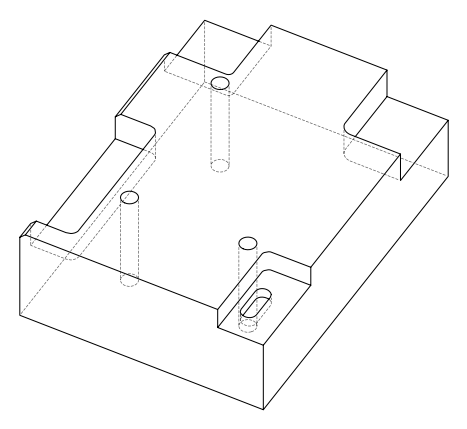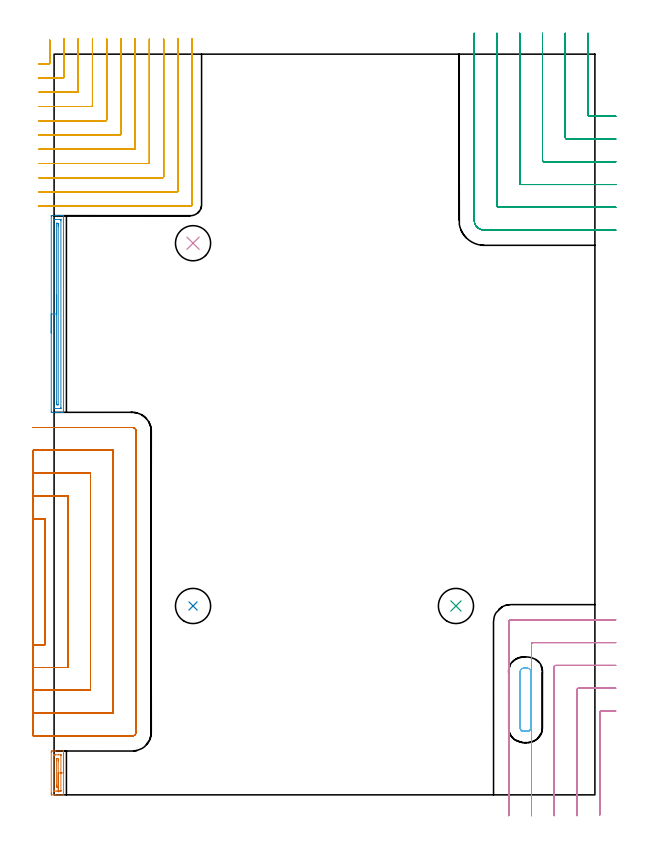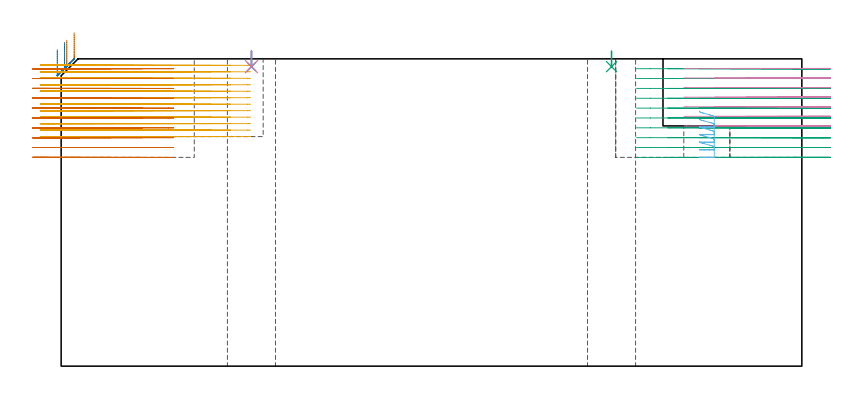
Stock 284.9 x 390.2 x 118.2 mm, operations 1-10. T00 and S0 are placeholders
(PLAN: 19 operations, 14 tool changes, 96.9 min)
(1 AREA_MILL | FG_CHAMFER_SURFACE | UGT0205_001 | 0.72 min | 576 mm3)
(2 AREA_MILL_1 | FG_CHAMFER_SURFACE_1 | UGT0205_001 | 2.66 min | 2365 mm3)
(3 MILL_CORNER_NOTCH_RECTANGULAR | CORNER_NOTCH_RECTANGULAR | NXT0201_012 | Follow Part, ap 4, ae 75% | 15.72 min | 271838 mm3)
(4 MILL_CORNER_NOTCH_RECTANGULAR_1 | CORNER_NOTCH_RECTANGULAR_1 | NXT0201_012 | Follow Part, ap 4, ae 75% | 8.67 min | 137599 mm3)
(5 MILL_CORNER_NOTCH_RECTANGULAR_2 | CORNER_NOTCH_RECTANGULAR_2 | NXT0201_013 | Follow Part, ap 2.5, ae 75% | 27.86 min | 197445 mm3)
(6 MILL_RECTANGULAR_POCKET | POCKET_RECTANGULAR_STRAIGHT | NXT0201_011 | Follow Part, ap 3, ae 75% | 1.23 min | 9017 mm3)
(7 MILL_SLOT | SLOT_PARTIAL_RECTANGULAR | NXT0201_012 | Follow Part, ap 4, ae 75% | 36.46 min | 344465 mm3)
(8 SPOT_DRILL | STEP1HOLE | NXT0321_9005460120000 | 0.05 min | 196 mm3)
(9 SPOT_DRILL_1 | STEP1HOLE_1 | NXT0321_9005460120000 | 0.05 min | 177 mm3)
(10 SPOT_DRILL_2 | STEP1HOLE_2 | NXT0321_9005460120000 | 0.05 min | 219 mm3)
(11 DRILL_BLIND_HOLE_INTO_CENTER | STEP1HOLE | NXT0301_046 | 0.05 min | 337 mm3)
(12 GUN_DRILL_THROUGH_HOLE | STEP1HOLE | UGT0307_003 | 0.57 min | 4101 mm3)
(13 SPADE_DRILL_TO_ENLARGE_THROUGH_HOLE | STEP1HOLE | UGT0306_009 | 0.5 min | 27042 mm3)
(14 DRILL_BLIND_HOLE_INTO_CENTER_1 | STEP1HOLE_1 | NXT0301_046 | 0.05 min | 370 mm3)
(15 GUN_DRILL_THROUGH_HOLE_1 | STEP1HOLE_1 | UGT0307_003 | 0.57 min | 4138 mm3)
(16 SPADE_DRILL_TO_ENLARGE_THROUGH_HOLE_1 | STEP1HOLE_1 | UGT0306_009 | 0.5 min | 27030 mm3)
(17 DRILL_BLIND_HOLE_INTO_CENTER_2 | STEP1HOLE_2 | NXT0301_046 | 0.05 min | 382 mm3)
(18 GUN_DRILL_THROUGH_HOLE_2 | STEP1HOLE_2 | UGT0307_003 | 0.57 min | 4135 mm3)
(19 SPADE_DRILL_TO_ENLARGE_THROUGH_HOLE_2 | STEP1HOLE_2 | UGT0306_009 | 0.5 min | 27067 mm3)
(TOOL UGT0205_001 | Chamfer Mill 20 x 3 x 45 deg. | D20 FL50 Z2)
(TOOL NXT0201_012 | ENDMILL 16mm [2P460-1600-NA 1630] | D16 FL38 Z6)
(TOOL NXT0201_013 | ENDMILL 10mm | D10 FL30 Z4)
(TOOL NXT0201_011 | ENDMILL 12mm [2P460-1200-NA 1630] | D12 FL38 Z6)
(TOOL NXT0321_9005460120000 | NC Spot Drill, 142deg, 12mm, Carbide, Uncoated | D12 PA142 FL30 Z2)
(TOOL NXT0301_046 | Carbide Drill 7.5mm [860.1-0750-038A1-MM 2214] | D7.5 PA140 FL53 Z2)
(TOOL UGT0307_003 | Gun Drill 7 mm | D7 PA130 FL24 Z1)
(TOOL UGT0306_009 | Spade Drill 18.5mm | D18.5 PA132 FL10 Z2)
(OP 1 AREA_MILL)
G17 G21 G94 G90
T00 M6
G54
G17 G0 G90 X5. Y21.55 S1061 M3
G43 Z128.2 H0
G94 G1 Y21.512 Z127.328 F250.
Y21.398 Z126.463
Y21.209 Z125.612
Y20.947 Z124.78
Y20.613 Z123.974
Y20.21 Z123.2
Y19.742 Z122.464
Y19.211 Z121.772
Y18.621 Z121.129
Y17.978 Z120.539
Y17.286 Z120.008
Y16.55 Z119.54
Y15.776 Z119.137
Y14.97 Z118.803
Y14.138 Z118.541
Y13.287 Z118.352
Y12.422 Z118.238
Y11.55 Z118.2
Y0.052
X4.995 Y0.009 Z118.191
X4.986 Y0.006 Z118.181
X4.865 Y0. Z118.063
X0.755 Z113.954
X-0.031 Z113.162
X-1.17 Z112.024
X-1.417 Y0.002 Z111.778
X-1.49 Y0.006 Z111.705
X-1.497 Y0.494 Z111.703
X-1.5 Y1.068 Z111.7
Y22.296
X-1.498 Y22.606 Z111.702
X-1.49 Y23.094 Z111.704
X-1.416 Y23.098 Z111.778
X-0.922 Y23.1 Z112.273
X-0.528 Z112.666
X-0.031 Z113.162
X0.755 Z113.954
X0.859 Z114.058
X4.865 Z118.064
X4.986 Y23.094 Z118.181
X4.995 Y23.091 Z118.19
X5. Y23.048 Z118.2
Y11.55
X3.586 Z116.786
X3.585 Y2.209 Z116.785
X3.584 Y2.154 Z116.784
X3.579 Y2.047 Z116.779
X3.574 Y2.009 Z116.774
X3.563 Y2.006 Z116.763
X3.531 Y2.004 Z116.731
X2.905 Y2. Z116.105
X2.64 Z115.84
X1.124 Z114.324
X0.233 Z113.433
X-0.031 Y2.003 Z113.169
X-0.068 Y2.006 Z113.132
X-0.074 Y2.008 Z113.126
X-0.079 Y2.029 Z113.121
X-0.082 Y2.1 Z113.118
X-0.085 Y2.209 Z113.115
X-0.086 Y2.263 Z113.114
X-0.085 Y20.891 Z113.115
X-0.084 Y20.946 Z113.116
X-0.079 Y21.053 Z113.121
X-0.075 Y21.091 Z113.125
X-0.063 Y21.094 Z113.137
X-0.031 Y21.096 Z113.169
X0.595 Y21.1 Z113.795
X0.859 Z114.059
X2.376 Z115.576
X3.267 Z116.467
X3.531 Y21.097 Z116.731
X3.568 Y21.094 Z116.768
X3.574 Y21.092 Z116.774
X3.579 Y21.071 Z116.779
X3.582 Y21. Z116.782
X3.585 Y20.891 Z116.785
X3.586 Y20.837 Z116.786
Y11.55
X2.171 Z115.371
Y4.916
X2.17 Y4.499 Z115.37
X2.164 Y4.032 Z115.364
X1.781 Y4.001 Z114.981
X1.75 Y4.002 Z114.95
X1.335 Y4.032 Z114.535
X1.33 Y4.449 Z114.53
X1.329 Y4.916 Z114.529
X1.328 Y5.335 Z114.528
X1.329 Y18.184 Z114.529
X1.33 Y18.601 Z114.53
X1.335 Y19.068 Z114.535
X1.719 Y19.099 Z114.919
X1.75 Y19.098 Z114.95
X2.164 Y19.068 Z115.364
X2.17 Y18.651 Z115.37
X2.171 Y18.184 Z115.371
Y17.765
Y11.55
Y10.678 Z115.41
Y9.814 Z115.523
Y8.962 Z115.712
Y8.13 Z115.975
Y7.324 Z116.308
Y6.55 Z116.711
Y5.814 Z117.18
Y5.122 Z117.711
Y4.479 Z118.3
Y3.89 Z118.944
Y3.359 Z119.636
Y2.89 Z120.371
Y2.487 Z121.145
Y2.153 Z121.951
Y1.891 Z122.783
Y1.702 Z123.635
Y1.588 Z124.5
Y1.55 Z125.371
G0 Z128.2
M5
M2
(OP 2 AREA_MILL_1)
G17 G21 G94 G90
T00 M6
G54
G17 G0 G90 X-1.5 Y243.3 S1061 M3
G43 Z128.2 H0
Z121.7
G94 G1 Y243.338 Z120.828 F250.
Y243.452 Z119.964
Y243.641 Z119.112
Y243.903 Z118.28
Y244.237 Z117.474
Y244.64 Z116.7
Y245.108 Z115.964
Y245.64 Z115.272
Y246.229 Z114.629
Y246.872 Z114.04
Y247.564 Z113.508
Y248.3 Z113.04
Y249.074 Z112.637
Y249.88 Z112.303
Y250.712 Z112.041
Y251.564 Z111.852
Y252.428 Z111.738
Y253.3 Z111.7
X-1.499 Y304.518 Z111.701
X-1.495 Y305.092
X-1.493 Y305.095 Z111.703
X-0.922 Y305.1 Z112.274
X0.859 Z114.054
X1.477 Z114.675
X1.75 Z114.947
X3.531 Z116.726
X4.076 Z117.275
X4.422 Z117.62
X4.647 Z117.845
X4.961 Y305.092 Z118.153
X4.997 Y305.09 Z118.188
X5. Y304.964 Z118.2
Y201.636
X4.997 Y201.51 Z118.188
X4.961 Y201.508 Z118.153
X4.646 Y201.5 Z117.845
X4.076 Z117.275
X3.531 Z116.726
X1.478 Z114.675
X0.859 Z114.054
X-1.171 Y201.501 Z112.025
X-1.493 Y201.505 Z111.703
X-1.495 Y201.508 Z111.701
X-1.499 Y202.082
X-1.5 Y253.3 Z111.7
X-0.086 Z113.114
Y302.791
X-0.085 Y302.846 Z113.115
X-0.08 Y302.955 Z113.12
X-0.07 Y303.091 Z113.13
X-0.031 Y303.093 Z113.169
X0.497 Y303.1 Z113.697
X3.169 Y303.099 Z116.369
X3.531 Y303.093 Z116.731
X3.576 Y303.09 Z116.776
X3.583 Y302.901 Z116.783
X3.585 Y302.791 Z116.785
X3.586 Y302.737 Z116.786
Y203.809
X3.585 Y203.754 Z116.785
X3.58 Y203.645 Z116.78
X3.57 Y203.51 Z116.77
X3.531 Y203.507 Z116.731
X3.003 Y203.501 Z116.203
X0.331 Z113.531
X-0.031 Y203.507 Z113.169
X-0.076 Y203.51 Z113.124
X-0.083 Y203.699 Z113.117
X-0.085 Y203.808 Z113.115
X-0.086 Y203.863 Z113.114
Y253.3
X1.328 Z114.528
X1.329 Y300.955 Z114.529
X1.33 Y301.061 Z114.53
X1.332 Y301.085 Z114.532
X1.334 Y301.09 Z114.534
X1.365 Y301.094 Z114.565
X1.461 Y301.098 Z114.661
X1.606 Y301.1 Z114.806
X1.75 Y301.099 Z114.95
X1.895 Y301.095 Z115.095
X2.165 Y301.086 Z115.365
X2.167 Y300.955 Z115.367
X2.17 Y300.535 Z115.37
X2.171 Y300.065 Z115.371
Y299.643
Y205.645
X2.17 Y205.539 Z115.37
X2.168 Y205.515 Z115.368
X2.166 Y205.51 Z115.366
X2.135 Y205.506 Z115.335
X2.039 Y205.502 Z115.239
X1.894 Y205.5 Z115.094
X1.75 Y205.501 Z114.95
X1.605 Y205.505 Z114.805
X1.335 Y205.514 Z114.535
X1.333 Y205.645 Z114.533
X1.33 Y206.065 Z114.53
X1.329 Y206.535 Z114.529
X1.328 Y206.957 Z114.528
Y253.3
Y254.172 Z114.567
Y255.036 Z114.68
Y255.888 Z114.869
Y256.72 Z115.132
Y257.526 Z115.465
Y258.3 Z115.868
Y259.036 Z116.337
Y259.728 Z116.868
Y260.371 Z117.457
Y260.96 Z118.101
Y261.491 Z118.793
Y261.96 Z119.528
Y262.363 Z120.302
Y262.697 Z121.108
Y262.959 Z121.94
Y263.148 Z122.792
Y263.262 Z123.657
Y263.3 Z124.528
G0 Z128.2
M5
M2
(OP 3 MILL_CORNER_NOTCH_RECTANGULAR)
G17 G21 G94 G90
T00 M6
G54
G17 G0 G90 X281.3 Y401.2 S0 M3
G43 Z128.2 H1
Z114.41
G94 G1 Y398.2 F250.
Y358.295 F500.
G3 X282.095 Y357.5 R0.8
G1 X292.9
X295.9 F250.
G0 Z128.2
X269.3 Y401.2
Z114.41
G1 Y398.2
Y346.295 F500.
G3 X270.095 Y345.5 R0.8
G1 X292.9
X295.9 F250.
G0 Z128.2
X257.3 Y401.2
Z114.41
G1 Y398.2
Y334.295 F500.
G3 X258.095 Y333.5 R0.8
G1 X292.9
X295.9 F250.
G0 Z128.2
X245.3 Y401.2
Z114.41
G1 Y398.2
Y322.296 F500.
G3 X246.096 Y321.5 R0.8
G1 X292.9
X295.9 F250.
G0 Z128.2
X233.3 Y401.2
Z114.41
G1 Y398.2
Y310.296 F500.
G3 X234.096 Y309.5 R0.8
G1 X292.9
X295.9 F250.
G0 Z128.2
X221.3 Y401.2
Z114.41
G1 Y398.2
Y302.8 F500.
G3 X226.6 Y297.5 R5.3
G1 X292.9
X295.9 F250.
G0 Z128.2
X281.3 Y401.2
Z110.62
G1 Y398.2
Y358.295 F500.
G3 X282.095 Y357.5 R0.8
G1 X292.9
X295.9 F250.
G0 Z128.2
X269.3 Y401.2
Z110.62
G1 Y398.2
Y346.295 F500.
G3 X270.095 Y345.5 R0.8
G1 X292.9
X295.9 F250.
G0 Z128.2
X257.3 Y401.2
Z110.62
G1 Y398.2
Y334.295 F500.
G3 X258.095 Y333.5 R0.8
G1 X292.9
X295.9 F250.
G0 Z128.2
X245.3 Y401.2
Z110.62
G1 Y398.2
Y322.296 F500.
G3 X246.096 Y321.5 R0.8
G1 X292.9
X295.9 F250.
G0 Z128.2
X233.3 Y401.2
Z110.62
G1 Y398.2
Y310.296 F500.
G3 X234.096 Y309.5 R0.8
G1 X292.9
X295.9 F250.
G0 Z128.2
X221.3 Y401.2
Z110.62
G1 Y398.2
Y302.8 F500.
G3 X226.6 Y297.5 R5.3
G1 X292.9
X295.9 F250.
G0 Z128.2
X281.3 Y401.2
Z106.83
G1 Y398.2
Y358.295 F500.
G3 X282.095 Y357.5 R0.8
G1 X292.9
X295.9 F250.
G0 Z128.2
X269.3 Y401.2
Z106.83
G1 Y398.2
Y346.295 F500.
G3 X270.095 Y345.5 R0.8
G1 X292.9
X295.9 F250.
G0 Z128.2
X257.3 Y401.2
Z106.83
G1 Y398.2
Y334.295 F500.
G3 X258.095 Y333.5 R0.8
G1 X292.9
X295.9 F250.
G0 Z128.2
X245.3 Y401.2
Z106.83
G1 Y398.2
Y322.296 F500.
G3 X246.096 Y321.5 R0.8
G1 X292.9
X295.9 F250.
G0 Z128.2
X233.3 Y401.2
Z106.83
G1 Y398.2
Y310.296 F500.
G3 X234.096 Y309.5 R0.8
G1 X292.9
X295.9 F250.
G0 Z128.2
X221.3 Y401.2
Z106.83
G1 Y398.2
Y302.8 F500.
G3 X226.6 Y297.5 R5.3
G1 X292.9
X295.9 F250.
G0 Z128.2
X281.3 Y401.2
Z103.04
G1 Y398.2
Y358.295 F500.
G3 X282.095 Y357.5 R0.8
G1 X292.9
X295.9 F250.
G0 Z128.2
X269.3 Y401.2
Z103.04
G1 Y398.2
Y346.295 F500.
G3 X270.095 Y345.5 R0.8
G1 X292.9
X295.9 F250.
G0 Z128.2
X257.3 Y401.2
Z103.04
G1 Y398.2
Y334.295 F500.
G3 X258.095 Y333.5 R0.8
G1 X292.9
X295.9 F250.
G0 Z128.2
X245.3 Y401.2
Z103.04
G1 Y398.2
Y322.296 F500.
G3 X246.096 Y321.5 R0.8
G1 X292.9
X295.9 F250.
G0 Z128.2
X233.3 Y401.2
Z103.04
G1 Y398.2
Y310.296 F500.
G3 X234.096 Y309.5 R0.8
G1 X292.9
X295.9 F250.
G0 Z128.2
X221.3 Y401.2
Z103.04
G1 Y398.2
Y302.8 F500.
G3 X226.6 Y297.5 R5.3
G1 X292.9
X295.9 F250.
G0 Z128.2
X281.3 Y401.2
Z99.25
G1 Y398.2
Y358.295 F500.
G3 X282.095 Y357.5 R0.8
G1 X292.9
X295.9 F250.
G0 Z128.2
X269.3 Y401.2
Z99.25
G1 Y398.2
Y346.295 F500.
G3 X270.095 Y345.5 R0.8
G1 X292.9
X295.9 F250.
G0 Z128.2
X257.3 Y401.2
Z99.25
G1 Y398.2
Y334.295 F500.
G3 X258.095 Y333.5 R0.8
G1 X292.9
X295.9 F250.
G0 Z128.2
X245.3 Y401.2
Z99.25
G1 Y398.2
Y322.296 F500.
G3 X246.096 Y321.5 R0.8
G1 X292.9
X295.9 F250.
G0 Z128.2
X233.3 Y401.2
Z99.25
G1 Y398.2
Y310.296 F500.
G3 X234.096 Y309.5 R0.8
G1 X292.9
X295.9 F250.
G0 Z128.2
X221.3 Y401.2
Z99.25
G1 Y398.2
Y302.8 F500.
G3 X226.6 Y297.5 R5.3
G1 X292.9
X295.9 F250.
G0 Z128.2
X281.3 Y401.2
Z95.46
G1 Y398.2
Y358.295 F500.
G3 X282.095 Y357.5 R0.8
G1 X292.9
X295.9 F250.
G0 Z128.2
X269.3 Y401.2
Z95.46
G1 Y398.2
Y346.295 F500.
G3 X270.095 Y345.5 R0.8
G1 X292.9
X295.9 F250.
G0 Z128.2
X257.3 Y401.2
Z95.46
G1 Y398.2
Y334.295 F500.
G3 X258.095 Y333.5 R0.8
G1 X292.9
X295.9 F250.
G0 Z128.2
X245.3 Y401.2
Z95.46
G1 Y398.2
Y322.296 F500.
G3 X246.096 Y321.5 R0.8
G1 X292.9
X295.9 F250.
G0 Z128.2
X233.3 Y401.2
Z95.46
G1 Y398.2
Y310.296 F500.
G3 X234.096 Y309.5 R0.8
G1 X292.9
X295.9 F250.
G0 Z128.2
X221.3 Y401.2
Z95.46
G1 Y398.2
Y302.8 F500.
G3 X226.6 Y297.5 R5.3
G1 X292.9
X295.9 F250.
G0 Z128.2
X281.3 Y401.2
Z91.67
G1 Y398.2
Y358.295 F500.
G3 X282.095 Y357.5 R0.8
G1 X292.9
X295.9 F250.
G0 Z128.2
X269.3 Y401.2
Z91.67
G1 Y398.2
Y346.295 F500.
G3 X270.095 Y345.5 R0.8
G1 X292.9
X295.9 F250.
G0 Z128.2
X257.3 Y401.2
Z91.67
G1 Y398.2
Y334.295 F500.
G3 X258.095 Y333.5 R0.8
G1 X292.9
X295.9 F250.
G0 Z128.2
X245.3 Y401.2
Z91.67
G1 Y398.2
Y322.296 F500.
G3 X246.096 Y321.5 R0.8
G1 X292.9
X295.9 F250.
G0 Z128.2
X233.3 Y401.2
Z91.67
G1 Y398.2
Y310.296 F500.
G3 X234.096 Y309.5 R0.8
G1 X292.9
X295.9 F250.
G0 Z128.2
X221.3 Y401.2
Z91.67
G1 Y398.2
Y302.8 F500.
G3 X226.6 Y297.5 R5.3
G1 X292.9
X295.9 F250.
G0 Z128.2
X281.3 Y401.2
Z87.88
G1 Y398.2
Y358.295 F500.
G3 X282.095 Y357.5 R0.8
G1 X292.9
X295.9 F250.
G0 Z128.2
X269.3 Y401.2
Z87.88
G1 Y398.2
Y346.295 F500.
G3 X270.095 Y345.5 R0.8
G1 X292.9
X295.9 F250.
G0 Z128.2
X257.3 Y401.2
Z87.88
G1 Y398.2
Y334.295 F500.
G3 X258.095 Y333.5 R0.8
G1 X292.9
X295.9 F250.
G0 Z128.2
X245.3 Y401.2
Z87.88
G1 Y398.2
Y322.296 F500.
G3 X246.096 Y321.5 R0.8
G1 X292.9
X295.9 F250.
G0 Z128.2
X233.3 Y401.2
Z87.88
G1 Y398.2
Y310.296 F500.
G3 X234.096 Y309.5 R0.8
G1 X292.9
X295.9 F250.
G0 Z128.2
X221.3 Y401.2
Z87.88
G1 Y398.2
Y302.8 F500.
G3 X226.6 Y297.5 R5.3
G1 X292.9
X295.9 F250.
G0 Z128.2
X281.3 Y401.2
Z84.09
G1 Y398.2
Y358.295 F500.
G3 X282.095 Y357.5 R0.8
G1 X292.9
X295.9 F250.
G0 Z128.2
X269.3 Y401.2
Z84.09
G1 Y398.2
Y346.295 F500.
G3 X270.095 Y345.5 R0.8
G1 X292.9
X295.9 F250.
G0 Z128.2
X257.3 Y401.2
Z84.09
G1 Y398.2
Y334.295 F500.
G3 X258.095 Y333.5 R0.8
G1 X292.9
X295.9 F250.
G0 Z128.2
X245.3 Y401.2
Z84.09
G1 Y398.2
Y322.296 F500.
G3 X246.096 Y321.5 R0.8
G1 X292.9
X295.9 F250.
G0 Z128.2
X233.3 Y401.2
Z84.09
G1 Y398.2
Y310.296 F500.
G3 X234.096 Y309.5 R0.8
G1 X292.9
X295.9 F250.
G0 Z128.2
X221.3 Y401.2
Z84.09
G1 Y398.2
Y302.8 F500.
G3 X226.6 Y297.5 R5.3
G1 X292.9
X295.9 F250.
G0 Z128.2
X281.3 Y401.2
Z80.3
G1 Y398.2
Y358.295 F500.
G3 X282.095 Y357.5 R0.8
G1 X292.9
X295.9 F250.
G0 Z128.2
X269.3 Y401.2
Z80.3
G1 Y398.2
Y346.295 F500.
G3 X270.095 Y345.5 R0.8
G1 X292.9
X295.9 F250.
G0 Z128.2
X257.3 Y401.2
Z80.3
G1 Y398.2
Y334.295 F500.
G3 X258.095 Y333.5 R0.8
G1 X292.9
X295.9 F250.
G0 Z128.2
X245.3 Y401.2
Z80.3
G1 Y398.2
Y322.296 F500.
G3 X246.096 Y321.5 R0.8
G1 X292.9
X295.9 F250.
G0 Z128.2
X233.3 Y401.2
Z80.3
G1 Y398.2
Y310.296 F500.
G3 X234.096 Y309.5 R0.8
G1 X292.9
X295.9 F250.
G0 Z128.2
X221.3 Y401.2
Z80.3
G1 Y398.2
Y302.8 F500.
G3 X226.6 Y297.5 R5.3
G1 X292.9
X295.9 F250.
G0 Z128.2
M5
M2
(OP 4 MILL_CORNER_NOTCH_RECTANGULAR_1)
G17 G21 G94 G90
T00 M6
G54
G17 G0 G90 X295.9 Y44.2 S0 M3
G43 Z128.2 H1
Z114.514
G94 G1 X292.9 F250.
X288.295 F500.
G3 X287.5 Y43.405 R0.8
G1 Y-7.566
Y-10.566 F250.
G0 Z128.2
X295.9 Y56.2
Z114.514
G1 X292.9
X276.295 F500.
G3 X275.5 Y55.405 R0.8
G1 Y-8.
Y-11. F250.
G0 Z128.2
X295.9 Y68.2
Z114.514
G1 X292.9
X264.296 F500.
G3 X263.5 Y67.404 R0.8
G1 Y-8.
Y-11. F250.
G0 Z128.2
X295.9 Y80.2
Z114.514
G1 X292.9
X252.296 F500.
G3 X251.5 Y79.404 R0.8
G1 Y-8.
Y-11. F250.
G0 Z128.2
X295.9 Y92.2
Z114.514
G1 X292.9
X240.5 F500.
G3 X239.5 Y91.2 R1.
G1 Y-8.
Y-11. F250.
G0 Z128.2
X295.9 Y44.2
Z110.828
G1 X292.9
X288.295 F500.
G3 X287.5 Y43.405 R0.8
G1 Y-7.566
Y-10.566 F250.
G0 Z128.2
X295.9 Y56.2
Z110.828
G1 X292.9
X276.295 F500.
G3 X275.5 Y55.405 R0.8
G1 Y-8.
Y-11. F250.
G0 Z128.2
X295.9 Y68.2
Z110.828
G1 X292.9
X264.296 F500.
G3 X263.5 Y67.404 R0.8
G1 Y-8.
Y-11. F250.
G0 Z128.2
X295.9 Y80.2
Z110.828
G1 X292.9
X252.296 F500.
G3 X251.5 Y79.404 R0.8
G1 Y-8.
Y-11. F250.
G0 Z128.2
X295.9 Y92.2
Z110.828
G1 X292.9
X240.5 F500.
G3 X239.5 Y91.2 R1.
G1 Y-8.
Y-11. F250.
G0 Z128.2
X295.9 Y44.2
Z107.143
G1 X292.9
X288.295 F500.
G3 X287.5 Y43.405 R0.8
G1 Y-7.566
Y-10.566 F250.
G0 Z128.2
X295.9 Y56.2
Z107.143
G1 X292.9
X276.295 F500.
G3 X275.5 Y55.405 R0.8
G1 Y-8.
Y-11. F250.
G0 Z128.2
X295.9 Y68.2
Z107.143
G1 X292.9
X264.296 F500.
G3 X263.5 Y67.404 R0.8
G1 Y-8.
Y-11. F250.
G0 Z128.2
X295.9 Y80.2
Z107.143
G1 X292.9
X252.296 F500.
G3 X251.5 Y79.404 R0.8
G1 Y-8.
Y-11. F250.
G0 Z128.2
X295.9 Y92.2
Z107.143
G1 X292.9
X240.5 F500.
G3 X239.5 Y91.2 R1.
G1 Y-8.
Y-11. F250.
G0 Z128.2
X295.9 Y44.2
Z103.457
G1 X292.9
X288.295 F500.
G3 X287.5 Y43.405 R0.8
G1 Y-7.566
Y-10.566 F250.
G0 Z128.2
X295.9 Y56.2
Z103.457
G1 X292.9
X276.295 F500.
G3 X275.5 Y55.405 R0.8
G1 Y-8.
Y-11. F250.
G0 Z128.2
X295.9 Y68.2
Z103.457
G1 X292.9
X264.296 F500.
G3 X263.5 Y67.404 R0.8
G1 Y-8.
Y-11. F250.
G0 Z128.2
X295.9 Y80.2
Z103.457
G1 X292.9
X252.296 F500.
G3 X251.5 Y79.404 R0.8
G1 Y-8.
Y-11. F250.
G0 Z128.2
X295.9 Y92.2
Z103.457
G1 X292.9
X240.5 F500.
G3 X239.5 Y91.2 R1.
G1 Y-8.
Y-11. F250.
G0 Z128.2
X295.9 Y44.2
Z99.771
G1 X292.9
X288.295 F500.
G3 X287.5 Y43.405 R0.8
G1 Y-7.566
Y-10.566 F250.
G0 Z128.2
X295.9 Y56.2
Z99.771
G1 X292.9
X276.295 F500.
G3 X275.5 Y55.405 R0.8
G1 Y-8.
Y-11. F250.
G0 Z128.2
X295.9 Y68.2
Z99.771
G1 X292.9
X264.296 F500.
G3 X263.5 Y67.404 R0.8
G1 Y-8.
Y-11. F250.
G0 Z128.2
X295.9 Y80.2
Z99.771
G1 X292.9
X252.296 F500.
G3 X251.5 Y79.404 R0.8
G1 Y-8.
Y-11. F250.
G0 Z128.2
X295.9 Y92.2
Z99.771
G1 X292.9
X240.5 F500.
G3 X239.5 Y91.2 R1.
G1 Y-8.
Y-11. F250.
G0 Z128.2
X295.9 Y44.2
Z96.086
G1 X292.9
X288.295 F500.
G3 X287.5 Y43.405 R0.8
G1 Y-7.566
Y-10.566 F250.
G0 Z128.2
X295.9 Y56.2
Z96.086
G1 X292.9
X276.295 F500.
G3 X275.5 Y55.405 R0.8
G1 Y-8.
Y-11. F250.
G0 Z128.2
X295.9 Y68.2
Z96.086
G1 X292.9
X264.296 F500.
G3 X263.5 Y67.404 R0.8
G1 Y-8.
Y-11. F250.
G0 Z128.2
X295.9 Y80.2
Z96.086
G1 X292.9
X252.296 F500.
G3 X251.5 Y79.404 R0.8
G1 Y-8.
Y-11. F250.
G0 Z128.2
X295.9 Y92.2
Z96.086
G1 X292.9
X240.5 F500.
G3 X239.5 Y91.2 R1.
G1 Y-8.
Y-11. F250.
G0 Z128.2
X295.9 Y44.2
Z92.4
G1 X292.9
X288.295 F500.
G3 X287.5 Y43.405 R0.8
G1 Y-7.566
Y-10.566 F250.
G0 Z128.2
X295.9 Y56.2
Z92.4
G1 X292.9
X276.295 F500.
G3 X275.5 Y55.405 R0.8
G1 Y-8.
Y-11. F250.
G0 Z128.2
X295.9 Y68.2
Z92.4
G1 X292.9
X264.296 F500.
G3 X263.5 Y67.404 R0.8
G1 Y-8.
Y-11. F250.
G0 Z128.2
X295.9 Y80.2
Z92.4
G1 X292.9
X252.296 F500.
G3 X251.5 Y79.404 R0.8
G1 Y-8.
Y-11. F250.
G0 Z128.2
X295.9 Y92.2
Z92.4
G1 X292.9
X240.5 F500.
G3 X239.5 Y91.2 R1.
G1 Y-8.
Y-11. F250.
G0 Z128.2
M5
M2
(OP 5 MILL_CORNER_NOTCH_RECTANGULAR_2)
G17 G21 G94 G90
T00 M6
G54
G17 G0 G90 X-8. Y385.1 S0 M3
G43 Z128.2 H0
Z115.708
G94 G1 X-5. F250.
X-2.795 F500.
G3 X-2.3 Y385.595 R0.5
G1 Y394.64
Y397.64 F250.
G0 Z128.2
X-8. Y377.6
Z115.708
G1 X-5.
X-2.795 F500.
X4.705
G3 X5.2 Y378.095 R0.5
G1 Y395.2
Y398.2 F250.
G0 Z128.2
X-8. Y370.1
Z115.708
G1 X-5.
X4.705 F500.
X12.205
G3 X12.7 Y370.595 R0.5
G1 Y395.2
Y398.2 F250.
G0 Z128.2
X-8. Y362.599
Z115.708
G1 X-5. Y362.6
X12.205 F500.
X19.704
G3 X20.2 Y363.096 R0.5
G1 Y395.2
Y398.2 F250.
G0 Z128.2
X-8. Y355.099
Z115.708
G1 X-5. Y355.1
X19.704 F500.
X27.204
G3 X27.7 Y355.596 R0.5
G1 Y395.2
Y398.2 F250.
G0 Z128.2
X-8. Y347.599
Z115.708
G1 X-5. Y347.6
X27.204 F500.
X34.704
G3 X35.2 Y348.096 R0.5
G1 Y395.2
Y398.2 F250.
G0 Z128.2
X-8. Y340.099
Z115.708
G1 X-5. Y340.1
X34.704 F500.
X42.204
G3 X42.7 Y340.596 R0.5
G1 Y395.2
Y398.2 F250.
G0 Z128.2
X-8. Y332.599
Z115.708
G1 X-5. Y332.6
X42.204 F500.
X49.704
G3 X50.2 Y333.096 R0.5
G1 Y395.2
Y398.2 F250.
G0 Z128.2
X-8. Y325.098
Z115.708
G1 X-5. Y325.1
X49.704 F500.
X57.203
G3 X57.7 Y325.597 R0.5
G1 Y395.2
Y398.2 F250.
G0 Z128.2
X-8. Y317.596
Z115.708
G1 X-5. Y317.6
X57.203 F500.
X64.703
G3 X65.2 Y318.097 R0.5
G1 Y395.2
Y398.2 F250.
G0 Z128.2
X-7.99 Y310.1
Z115.708
G1 X-4.99
X71.8 F500.
G3 X72.7 Y311. R0.9
G1 Y395.2
Y398.2 F250.
G0 Z128.2
X-8. Y385.1
Z113.217
G1 X-5.
X-2.795 F500.
G3 X-2.3 Y385.595 R0.5
G1 Y394.64
Y397.64 F250.
G0 Z128.2
X-8. Y377.6
Z113.217
G1 X-5.
X4.705 F500.
G3 X5.2 Y378.095 R0.5
G1 Y395.2
Y398.2 F250.
G0 Z128.2
X-8. Y370.1
Z113.217
G1 X-5.
X12.205 F500.
G3 X12.7 Y370.595 R0.5
G1 Y395.2
Y398.2 F250.
G0 Z128.2
X-8. Y362.6
Z113.217
G1 X-5.
X19.704 F500.
G3 X20.2 Y363.096 R0.5
G1 Y395.2
Y398.2 F250.
G0 Z128.2
X-8. Y355.1
Z113.217
G1 X-5.
X27.204 F500.
G3 X27.7 Y355.596 R0.5
G1 Y395.2
Y398.2 F250.
G0 Z128.2
X-8. Y347.6
Z113.217
G1 X-5.
X34.704 F500.
G3 X35.2 Y348.096 R0.5
G1 Y395.2
Y398.2 F250.
G0 Z128.2
X-8. Y340.1
Z113.217
G1 X-5.
X42.204 F500.
G3 X42.7 Y340.596 R0.5
G1 Y395.2
Y398.2 F250.
G0 Z128.2
X-8. Y332.6
Z113.217
G1 X-5.
X49.704 F500.
G3 X50.2 Y333.096 R0.5
G1 Y395.2
Y398.2 F250.
G0 Z128.2
X-8. Y325.1
Z113.217
G1 X-5.
X57.203 F500.
G3 X57.7 Y325.597 R0.5
G1 Y395.2
Y398.2 F250.
G0 Z128.2
X-8. Y317.6
Z113.217
G1 X-5.
X64.703 F500.
G3 X65.2 Y318.097 R0.5
G1 Y395.2
Y398.2 F250.
G0 Z128.2
X-8. Y310.1
Z113.217
G1 X-5.
X71.8 F500.
G3 X72.7 Y311. R0.9
G1 Y395.2
Y398.2 F250.
G0 Z128.2
X-8. Y385.1
Z110.725
G1 X-5.
X-2.795 F500.
G3 X-2.3 Y385.595 R0.5
G1 Y394.64
Y397.64 F250.
G0 Z128.2
X-8. Y377.6
Z110.725
G1 X-5.
X4.705 F500.
G3 X5.2 Y378.095 R0.5
G1 Y395.2
Y398.2 F250.
G0 Z128.2
X-8. Y370.1
Z110.725
G1 X-5.
X12.205 F500.
G3 X12.7 Y370.595 R0.5
G1 Y395.2
Y398.2 F250.
G0 Z128.2
X-8. Y362.6
Z110.725
G1 X-5.
X19.704 F500.
G3 X20.2 Y363.096 R0.5
G1 Y395.2
Y398.2 F250.
G0 Z128.2
X-8. Y355.1
Z110.725
G1 X-5.
X27.204 F500.
G3 X27.7 Y355.596 R0.5
G1 Y395.2
Y398.2 F250.
G0 Z128.2
X-8. Y347.6
Z110.725
G1 X-5.
X34.704 F500.
G3 X35.2 Y348.096 R0.5
G1 Y395.2
Y398.2 F250.
G0 Z128.2
X-8. Y340.1
Z110.725
G1 X-5.
X42.204 F500.
G3 X42.7 Y340.596 R0.5
G1 Y395.2
Y398.2 F250.
G0 Z128.2
X-8. Y332.6
Z110.725
G1 X-5.
X49.704 F500.
G3 X50.2 Y333.096 R0.5
G1 Y395.2
Y398.2 F250.
G0 Z128.2
X-8. Y325.1
Z110.725
G1 X-5.
X57.203 F500.
G3 X57.7 Y325.597 R0.5
G1 Y395.2
Y398.2 F250.
G0 Z128.2
X-8. Y317.6
Z110.725
G1 X-5.
X64.703 F500.
G3 X65.2 Y318.097 R0.5
G1 Y395.2
Y398.2 F250.
G0 Z128.2
X-8. Y310.1
Z110.725
G1 X-5.
X71.8 F500.
G3 X72.7 Y311. R0.9
G1 Y395.2
Y398.2 F250.
G0 Z128.2
X-8. Y385.1
Z108.233
G1 X-5.
X-2.795 F500.
G3 X-2.3 Y385.595 R0.5
G1 Y394.64
Y397.64 F250.
G0 Z128.2
X-8. Y377.6
Z108.233
G1 X-5.
X4.705 F500.
G3 X5.2 Y378.095 R0.5
G1 Y395.2
Y398.2 F250.
G0 Z128.2
X-8. Y370.1
Z108.233
G1 X-5.
X12.205 F500.
G3 X12.7 Y370.595 R0.5
G1 Y395.2
Y398.2 F250.
G0 Z128.2
X-8. Y362.6
Z108.233
G1 X-5.
X19.704 F500.
G3 X20.2 Y363.096 R0.5
G1 Y395.2
Y398.2 F250.
G0 Z128.2
X-8. Y355.1
Z108.233
G1 X-5.
X27.204 F500.
G3 X27.7 Y355.596 R0.5
G1 Y395.2
Y398.2 F250.
G0 Z128.2
X-8. Y347.6
Z108.233
G1 X-5.
X34.704 F500.
G3 X35.2 Y348.096 R0.5
G1 Y395.2
Y398.2 F250.
G0 Z128.2
X-8. Y340.1
Z108.233
G1 X-5.
X42.204 F500.
G3 X42.7 Y340.596 R0.5
G1 Y395.2
Y398.2 F250.
G0 Z128.2
X-8. Y332.6
Z108.233
G1 X-5.
X49.704 F500.
G3 X50.2 Y333.096 R0.5
G1 Y395.2
Y398.2 F250.
G0 Z128.2
X-8. Y325.1
Z108.233
G1 X-5.
X57.203 F500.
G3 X57.7 Y325.597 R0.5
G1 Y395.2
Y398.2 F250.
G0 Z128.2
X-8. Y317.6
Z108.233
G1 X-5.
X64.703 F500.
G3 X65.2 Y318.097 R0.5
G1 Y395.2
Y398.2 F250.
G0 Z128.2
X-8. Y310.1
Z108.233
G1 X-5.
X71.8 F500.
G3 X72.7 Y311. R0.9
G1 Y395.2
Y398.2 F250.
G0 Z128.2
X-8. Y385.1
Z105.742
G1 X-5.
X-2.795 F500.
G3 X-2.3 Y385.595 R0.5
G1 Y394.64
Y397.64 F250.
G0 Z128.2
X-8. Y377.6
Z105.742
G1 X-5.
X4.705 F500.
G3 X5.2 Y378.095 R0.5
G1 Y395.2
Y398.2 F250.
G0 Z128.2
X-8. Y370.1
Z105.742
G1 X-5.
X12.205 F500.
G3 X12.7 Y370.595 R0.5
G1 Y395.2
Y398.2 F250.
G0 Z128.2
X-8. Y362.6
Z105.742
G1 X-5.
X19.704 F500.
G3 X20.2 Y363.096 R0.5
G1 Y395.2
Y398.2 F250.
G0 Z128.2
X-8. Y355.1
Z105.742
G1 X-5.
X27.204 F500.
G3 X27.7 Y355.596 R0.5
G1 Y395.2
Y398.2 F250.
G0 Z128.2
X-8. Y347.6
Z105.742
G1 X-5.
X34.704 F500.
G3 X35.2 Y348.096 R0.5
G1 Y395.2
Y398.2 F250.
G0 Z128.2
X-8. Y340.1
Z105.742
G1 X-5.
X42.204 F500.
G3 X42.7 Y340.596 R0.5
G1 Y395.2
Y398.2 F250.
G0 Z128.2
X-8. Y332.6
Z105.742
G1 X-5.
X49.704 F500.
G3 X50.2 Y333.096 R0.5
G1 Y395.2
Y398.2 F250.
G0 Z128.2
X-8. Y325.1
Z105.742
G1 X-5.
X57.203 F500.
G3 X57.7 Y325.597 R0.5
G1 Y395.2
Y398.2 F250.
G0 Z128.2
X-8. Y317.6
Z105.742
G1 X-5.
X64.703 F500.
G3 X65.2 Y318.097 R0.5
G1 Y395.2
Y398.2 F250.
G0 Z128.2
X-8. Y310.1
Z105.742
G1 X-5.
X71.8 F500.
G3 X72.7 Y311. R0.9
G1 Y395.2
Y398.2 F250.
G0 Z128.2
X-8. Y385.1
Z103.25
G1 X-5.
X-2.795 F500.
G3 X-2.3 Y385.595 R0.5
G1 Y394.64
Y397.64 F250.
G0 Z128.2
X-8. Y377.6
Z103.25
G1 X-5.
X4.705 F500.
G3 X5.2 Y378.095 R0.5
G1 Y395.2
Y398.2 F250.
G0 Z128.2
X-8. Y370.1
Z103.25
G1 X-5.
X12.205 F500.
G3 X12.7 Y370.595 R0.5
G1 Y395.2
Y398.2 F250.
G0 Z128.2
X-8. Y362.6
Z103.25
G1 X-5.
X19.704 F500.
G3 X20.2 Y363.096 R0.5
G1 Y395.2
Y398.2 F250.
G0 Z128.2
X-8. Y355.1
Z103.25
G1 X-5.
X27.204 F500.
G3 X27.7 Y355.596 R0.5
G1 Y395.2
Y398.2 F250.
G0 Z128.2
X-8. Y347.6
Z103.25
G1 X-5.
X34.704 F500.
G3 X35.2 Y348.096 R0.5
G1 Y395.2
Y398.2 F250.
G0 Z128.2
X-8. Y340.1
Z103.25
G1 X-5.
X42.204 F500.
G3 X42.7 Y340.596 R0.5
G1 Y395.2
Y398.2 F250.
G0 Z128.2
X-8. Y332.6
Z103.25
G1 X-5.
X49.704 F500.
G3 X50.2 Y333.096 R0.5
G1 Y395.2
Y398.2 F250.
G0 Z128.2
X-8. Y325.1
Z103.25
G1 X-5.
X57.203 F500.
G3 X57.7 Y325.597 R0.5
G1 Y395.2
Y398.2 F250.
G0 Z128.2
X-8. Y317.6
Z103.25
G1 X-5.
X64.703 F500.
G3 X65.2 Y318.097 R0.5
G1 Y395.2
Y398.2 F250.
G0 Z128.2
X-8. Y310.1
Z103.25
G1 X-5.
X71.8 F500.
G3 X72.7 Y311. R0.9
G1 Y395.2
Y398.2 F250.
G0 Z128.2
X-8. Y385.1
Z100.758
G1 X-5.
X-2.795 F500.
G3 X-2.3 Y385.595 R0.5
G1 Y394.64
Y397.64 F250.
G0 Z128.2
X-8. Y377.6
Z100.758
G1 X-5.
X4.705 F500.
G3 X5.2 Y378.095 R0.5
G1 Y395.2
Y398.2 F250.
G0 Z128.2
X-8. Y370.1
Z100.758
G1 X-5.
X12.205 F500.
G3 X12.7 Y370.595 R0.5
G1 Y395.2
Y398.2 F250.
G0 Z128.2
X-8. Y362.6
Z100.758
G1 X-5.
X19.704 F500.
G3 X20.2 Y363.096 R0.5
G1 Y395.2
Y398.2 F250.
G0 Z128.2
X-8. Y355.1
Z100.758
G1 X-5.
X27.204 F500.
G3 X27.7 Y355.596 R0.5
G1 Y395.2
Y398.2 F250.
G0 Z128.2
X-8. Y347.6
Z100.758
G1 X-5.
X34.704 F500.
G3 X35.2 Y348.096 R0.5
G1 Y395.2
Y398.2 F250.
G0 Z128.2
X-8. Y340.1
Z100.758
G1 X-5.
X42.204 F500.
G3 X42.7 Y340.596 R0.5
G1 Y395.2
Y398.2 F250.
G0 Z128.2
X-8. Y332.6
Z100.758
G1 X-5.
X49.704 F500.
G3 X50.2 Y333.096 R0.5
G1 Y395.2
Y398.2 F250.
G0 Z128.2
X-8. Y325.1
Z100.758
G1 X-5.
X57.203 F500.
G3 X57.7 Y325.597 R0.5
G1 Y395.2
Y398.2 F250.
G0 Z128.2
X-8. Y317.6
Z100.758
G1 X-5.
X64.703 F500.
G3 X65.2 Y318.097 R0.5
G1 Y395.2
Y398.2 F250.
G0 Z128.2
X-8. Y310.1
Z100.758
G1 X-5.
X71.8 F500.
G3 X72.7 Y311. R0.9
G1 Y395.2
Y398.2 F250.
G0 Z128.2
X-8. Y385.1
Z98.267
G1 X-5.
X-2.795 F500.
G3 X-2.3 Y385.595 R0.5
G1 Y394.64
Y397.64 F250.
G0 Z128.2
X-8. Y377.6
Z98.267
G1 X-5.
X4.705 F500.
G3 X5.2 Y378.095 R0.5
G1 Y395.2
Y398.2 F250.
G0 Z128.2
X-8. Y370.1
Z98.267
G1 X-5.
X12.205 F500.
G3 X12.7 Y370.595 R0.5
G1 Y395.2
Y398.2 F250.
G0 Z128.2
X-8. Y362.6
Z98.267
G1 X-5.
X19.704 F500.
G3 X20.2 Y363.096 R0.5
G1 Y395.2
Y398.2 F250.
G0 Z128.2
X-8. Y355.1
Z98.267
G1 X-5.
X27.204 F500.
G3 X27.7 Y355.596 R0.5
G1 Y395.2
Y398.2 F250.
G0 Z128.2
X-8. Y347.6
Z98.267
G1 X-5.
X34.704 F500.
G3 X35.2 Y348.096 R0.5
G1 Y395.2
Y398.2 F250.
G0 Z128.2
X-8. Y340.1
Z98.267
G1 X-5.
X42.204 F500.
G3 X42.7 Y340.596 R0.5
G1 Y395.2
Y398.2 F250.
G0 Z128.2
X-8. Y332.6
Z98.267
G1 X-5.
X49.704 F500.
G3 X50.2 Y333.096 R0.5
G1 Y395.2
Y398.2 F250.
G0 Z128.2
X-8. Y325.1
Z98.267
G1 X-5.
X57.203 F500.
G3 X57.7 Y325.597 R0.5
G1 Y395.2
Y398.2 F250.
G0 Z128.2
X-8. Y317.6
Z98.267
G1 X-5.
X64.703 F500.
G3 X65.2 Y318.097 R0.5
G1 Y395.2
Y398.2 F250.
G0 Z128.2
X-8. Y310.1
Z98.267
G1 X-5.
X71.8 F500.
G3 X72.7 Y311. R0.9
G1 Y395.2
Y398.2 F250.
G0 Z128.2
X-8. Y385.1
Z95.775
G1 X-5.
X-2.795 F500.
G3 X-2.3 Y385.595 R0.5
G1 Y394.64
Y397.64 F250.
G0 Z128.2
X-8. Y377.6
Z95.775
G1 X-5.
X4.705 F500.
G3 X5.2 Y378.095 R0.5
G1 Y395.2
Y398.2 F250.
G0 Z128.2
X-8. Y370.1
Z95.775
G1 X-5.
X12.205 F500.
G3 X12.7 Y370.595 R0.5
G1 Y395.2
Y398.2 F250.
G0 Z128.2
X-8. Y362.6
Z95.775
G1 X-5.
X19.704 F500.
G3 X20.2 Y363.096 R0.5
G1 Y395.2
Y398.2 F250.
G0 Z128.2
X-8. Y355.1
Z95.775
G1 X-5.
X27.204 F500.
G3 X27.7 Y355.596 R0.5
G1 Y395.2
Y398.2 F250.
G0 Z128.2
X-8. Y347.6
Z95.775
G1 X-5.
X34.704 F500.
G3 X35.2 Y348.096 R0.5
G1 Y395.2
Y398.2 F250.
G0 Z128.2
X-8. Y340.1
Z95.775
G1 X-5.
X42.204 F500.
G3 X42.7 Y340.596 R0.5
G1 Y395.2
Y398.2 F250.
G0 Z128.2
X-8. Y332.6
Z95.775
G1 X-5.
X49.704 F500.
G3 X50.2 Y333.096 R0.5
G1 Y395.2
Y398.2 F250.
G0 Z128.2
X-8. Y325.1
Z95.775
G1 X-5.
X57.203 F500.
G3 X57.7 Y325.597 R0.5
G1 Y395.2
Y398.2 F250.
G0 Z128.2
X-8. Y317.6
Z95.775
G1 X-5.
X64.703 F500.
G3 X65.2 Y318.097 R0.5
G1 Y395.2
Y398.2 F250.
G0 Z128.2
X-8. Y310.1
Z95.775
G1 X-5.
X71.8 F500.
G3 X72.7 Y311. R0.9
G1 Y395.2
Y398.2 F250.
G0 Z128.2
X-8. Y385.1
Z93.283
G1 X-5.
X-2.795 F500.
G3 X-2.3 Y385.595 R0.5
G1 Y394.64
Y397.64 F250.
G0 Z128.2
X-8. Y377.6
Z93.283
G1 X-5.
X4.705 F500.
G3 X5.2 Y378.095 R0.5
G1 Y395.2
Y398.2 F250.
G0 Z128.2
X-8. Y370.1
Z93.283
G1 X-5.
X12.205 F500.
G3 X12.7 Y370.595 R0.5
G1 Y395.2
Y398.2 F250.
G0 Z128.2
X-8. Y362.6
Z93.283
G1 X-5.
X19.704 F500.
G3 X20.2 Y363.096 R0.5
G1 Y395.2
Y398.2 F250.
G0 Z128.2
X-8. Y355.1
Z93.283
G1 X-5.
X27.204 F500.
G3 X27.7 Y355.596 R0.5
G1 Y395.2
Y398.2 F250.
G0 Z128.2
X-8. Y347.6
Z93.283
G1 X-5.
X34.704 F500.
G3 X35.2 Y348.096 R0.5
G1 Y395.2
Y398.2 F250.
G0 Z128.2
X-8. Y340.1
Z93.283
G1 X-5.
X42.204 F500.
G3 X42.7 Y340.596 R0.5
G1 Y395.2
Y398.2 F250.
G0 Z128.2
X-8. Y332.6
Z93.283
G1 X-5.
X49.704 F500.
G3 X50.2 Y333.096 R0.5
G1 Y395.2
Y398.2 F250.
G0 Z128.2
X-8. Y325.1
Z93.283
G1 X-5.
X57.203 F500.
G3 X57.7 Y325.597 R0.5
G1 Y395.2
Y398.2 F250.
G0 Z128.2
X-8. Y317.6
Z93.283
G1 X-5.
X64.703 F500.
G3 X65.2 Y318.097 R0.5
G1 Y395.2
Y398.2 F250.
G0 Z128.2
X-8. Y310.1
Z93.283
G1 X-5.
X71.8 F500.
G3 X72.7 Y311. R0.9
G1 Y395.2
Y398.2 F250.
G0 Z128.2
X-8. Y385.1
Z90.792
G1 X-5.
X-2.795 F500.
G3 X-2.3 Y385.595 R0.5
G1 Y394.64
Y397.64 F250.
G0 Z128.2
X-8. Y377.6
Z90.792
G1 X-5.
X4.705 F500.
G3 X5.2 Y378.095 R0.5
G1 Y395.2
Y398.2 F250.
G0 Z128.2
X-8. Y370.1
Z90.792
G1 X-5.
X12.205 F500.
G3 X12.7 Y370.595 R0.5
G1 Y395.2
Y398.2 F250.
G0 Z128.2
X-8. Y362.6
Z90.792
G1 X-5.
X19.704 F500.
G3 X20.2 Y363.096 R0.5
G1 Y395.2
Y398.2 F250.
G0 Z128.2
X-8. Y355.1
Z90.792
G1 X-5.
X27.204 F500.
G3 X27.7 Y355.596 R0.5
G1 Y395.2
Y398.2 F250.
G0 Z128.2
X-8. Y347.6
Z90.792
G1 X-5.
X34.704 F500.
G3 X35.2 Y348.096 R0.5
G1 Y395.2
Y398.2 F250.
G0 Z128.2
X-8. Y340.1
Z90.792
G1 X-5.
X42.204 F500.
G3 X42.7 Y340.596 R0.5
G1 Y395.2
Y398.2 F250.
G0 Z128.2
X-8. Y332.6
Z90.792
G1 X-5.
X49.704 F500.
G3 X50.2 Y333.096 R0.5
G1 Y395.2
Y398.2 F250.
G0 Z128.2
X-8. Y325.1
Z90.792
G1 X-5.
X57.203 F500.
G3 X57.7 Y325.597 R0.5
G1 Y395.2
Y398.2 F250.
G0 Z128.2
X-8. Y317.6
Z90.792
G1 X-5.
X64.703 F500.
G3 X65.2 Y318.097 R0.5
G1 Y395.2
Y398.2 F250.
G0 Z128.2
X-8. Y310.1
Z90.792
G1 X-5.
X71.8 F500.
G3 X72.7 Y311. R0.9
G1 Y395.2
Y398.2 F250.
G0 Z128.2
X-8. Y385.1
Z88.3
G1 X-5.
X-2.795 F500.
G3 X-2.3 Y385.595 R0.5
G1 Y394.64
Y397.64 F250.
G0 Z128.2
X-8. Y377.6
Z88.3
G1 X-5.
X4.705 F500.
G3 X5.2 Y378.095 R0.5
G1 Y395.2
Y398.2 F250.
G0 Z128.2
X-8. Y370.1
Z88.3
G1 X-5.
X12.205 F500.
G3 X12.7 Y370.595 R0.5
G1 Y395.2
Y398.2 F250.
G0 Z128.2
X-8. Y362.6
Z88.3
G1 X-5.
X19.704 F500.
G3 X20.2 Y363.096 R0.5
G1 Y395.2
Y398.2 F250.
G0 Z128.2
X-8. Y355.1
Z88.3
G1 X-5.
X27.204 F500.
G3 X27.7 Y355.596 R0.5
G1 Y395.2
Y398.2 F250.
G0 Z128.2
X-8. Y347.6
Z88.3
G1 X-5.
X34.704 F500.
G3 X35.2 Y348.096 R0.5
G1 Y395.2
Y398.2 F250.
G0 Z128.2
X-8. Y340.1
Z88.3
G1 X-5.
X42.204 F500.
G3 X42.7 Y340.596 R0.5
G1 Y395.2
Y398.2 F250.
G0 Z128.2
X-8. Y332.6
Z88.3
G1 X-5.
X49.704 F500.
G3 X50.2 Y333.096 R0.5
G1 Y395.2
Y398.2 F250.
G0 Z128.2
X-8. Y325.1
Z88.3
G1 X-5.
X57.203 F500.
G3 X57.7 Y325.597 R0.5
G1 Y395.2
Y398.2 F250.
G0 Z128.2
X-8. Y317.6
Z88.3
G1 X-5.
X64.703 F500.
G3 X65.2 Y318.097 R0.5
G1 Y395.2
Y398.2 F250.
G0 Z128.2
X-8. Y310.1
Z88.3
G1 X-5.
X71.8 F500.
G3 X72.7 Y311. R0.9
G1 Y395.2
Y398.2 F250.
G0 Z128.2
M5
M2
(OP 6 MILL_RECTANGULAR_POCKET)
G17 G21 G94 G90
T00 M6
G54
G17 G0 G90 X245.563 Y34.907 S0 M3
G43 Z128.2 H1
Z97.877
G94 G1 X245.567 Y34.881 Z97.87 F250.
X245.71 Y34.521 Z97.766
X245.923 Y34.197 Z97.662
X246.197 Y33.923 Z97.558
X246.521 Y33.71 Z97.454
X246.881 Y33.567 Z97.351
X247.262 Y33.5 Z97.247
X249.438 Z96.664
X249.819 Y33.567 Z96.56
X250.179 Y33.71 Z96.456
X250.503 Y33.923 Z96.352
X250.777 Y34.197 Z96.249
X250.99 Y34.521 Z96.145
X251.133 Y34.881 Z96.041
X251.2 Y35.262 Z95.937
Y35.4 Z95.9
Y50.1 Z91.962
Y64.8 F500.
G3 X249.3 Y66.7 R1.9
G1 X247.4
G3 X245.5 Y64.8 R1.9
G1 Y35.4
G3 X247.4 Y33.5 R1.9
G1 X249.3
G3 X251.2 Y35.4 R1.9
G1 Y50.1
Y51.1
G0 X245.563 Y34.907 Z94.962
G1 X245.567 Y34.881 Z94.954 F250.
X245.71 Y34.521 Z94.85
X245.923 Y34.197 Z94.747
X246.197 Y33.923 Z94.643
X246.521 Y33.71 Z94.539
X246.881 Y33.567 Z94.435
X247.262 Y33.5 Z94.332
X249.438 Z93.749
X249.819 Y33.567 Z93.645
X250.179 Y33.71 Z93.541
X250.503 Y33.923 Z93.437
X250.777 Y34.197 Z93.333
X250.99 Y34.521 Z93.23
X251.133 Y34.881 Z93.126
X251.2 Y35.262 Z93.022
Y35.4 Z92.985
Y50.1 Z89.046
Y64.8 F500.
G3 X249.3 Y66.7 R1.9
G1 X247.4
G3 X245.5 Y64.8 R1.9
G1 Y35.4
G3 X247.4 Y33.5 R1.9
G1 X249.3
G3 X251.2 Y35.4 R1.9
G1 Y50.1
Y51.1
G0 X245.563 Y34.907 Z92.046
G1 X245.567 Y34.881 Z92.039 F250.
X245.71 Y34.521 Z91.935
X245.923 Y34.197 Z91.831
X246.197 Y33.923 Z91.728
X246.521 Y33.71 Z91.624
X246.881 Y33.567 Z91.52
X247.262 Y33.5 Z91.416
X249.438 Z90.833
X249.819 Y33.567 Z90.729
X250.179 Y33.71 Z90.626
X250.503 Y33.923 Z90.522
X250.777 Y34.197 Z90.418
X250.99 Y34.521 Z90.314
X251.133 Y34.881 Z90.21
X251.2 Y35.262 Z90.107
Y35.4 Z90.07
Y50.1 Z86.131
Y64.8 F500.
G3 X249.3 Y66.7 R1.9
G1 X247.4
G3 X245.5 Y64.8 R1.9
G1 Y35.4
G3 X247.4 Y33.5 R1.9
G1 X249.3
G3 X251.2 Y35.4 R1.9
G1 Y50.1
Y51.1
G0 X245.563 Y34.907 Z89.131
G1 X245.567 Y34.881 Z89.124 F250.
X245.71 Y34.521 Z89.02
X245.923 Y34.197 Z88.916
X246.197 Y33.923 Z88.812
X246.521 Y33.71 Z88.708
X246.881 Y33.567 Z88.605
X247.262 Y33.5 Z88.501
X249.438 Z87.918
X249.819 Y33.567 Z87.814
X250.179 Y33.71 Z87.71
X250.503 Y33.923 Z87.606
X250.777 Y34.197 Z87.503
X250.99 Y34.521 Z87.399
X251.133 Y34.881 Z87.295
X251.2 Y35.262 Z87.191
Y35.4 Z87.154
Y50.1 Z83.215
Y64.8 F500.
G3 X249.3 Y66.7 R1.9
G1 X247.4
G3 X245.5 Y64.8 R1.9
G1 Y35.4
G3 X247.4 Y33.5 R1.9
G1 X249.3
G3 X251.2 Y35.4 R1.9
G1 Y50.1
Y51.1
G0 X245.563 Y34.907 Z86.215
G1 X245.567 Y34.881 Z86.208 F250.
X245.71 Y34.521 Z86.104
X245.923 Y34.197 Z86.001
X246.197 Y33.923 Z85.897
X246.521 Y33.71 Z85.793
X246.881 Y33.567 Z85.689
X247.262 Y33.5 Z85.585
X249.438 Z85.002
X249.819 Y33.567 Z84.899
X250.179 Y33.71 Z84.795
X250.503 Y33.923 Z84.691
X250.777 Y34.197 Z84.587
X250.99 Y34.521 Z84.483
X251.133 Y34.881 Z84.38
X251.2 Y35.262 Z84.276
Y35.4 Z84.239
Y50.1 Z80.3
Y64.8 F500.
G3 X249.3 Y66.7 R1.9
G1 X247.4
G3 X245.5 Y64.8 R1.9
G1 Y35.4
G3 X247.4 Y33.5 R1.9
G1 X249.3
G3 X251.2 Y35.4 R1.9
G1 Y50.1
Y51.1
G0 Z128.2
M5
M2
(OP 7 MILL_SLOT)
G17 G21 G94 G90
T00 M6
G54
G17 G0 G90 X-11. Y79.1 S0 M3
G43 Z128.2 H1
Z114.41
G94 G1 X-8. F250.
X-4.8 F500.
Y145.5
X-8.
X-11. F250.
Y67.1
X-8.
X7.2 F500.
Y157.5
X-8.
X-11. F250.
Y55.1
X-8.
X19.2 F500.
Y169.5
X-8.
X-11. F250.
Y43.1
X-8.
X31.2 F500.
Y181.5
X-8.
X-11. F250.
Y31.1
X-8.
X41.3 F500.
G3 X43.2 Y33. R1.9
G1 Y191.6
G3 X41.3 Y193.5 R1.9
G1 X-8.
X-11. F250.
G0 Y79.1 Z110.62
G1 X-8.
X-4.8 F500.
Y145.5
X-8.
X-11. F250.
Y67.1
X-8.
X7.2 F500.
Y157.5
X-8.
X-11. F250.
Y55.1
X-8.
X19.2 F500.
Y169.5
X-8.
X-11. F250.
Y43.1
X-8.
X31.2 F500.
Y181.5
X-8.
X-11. F250.
Y31.1
X-8.
X41.3 F500.
G3 X43.2 Y33. R1.9
G1 Y191.6
G3 X41.3 Y193.5 R1.9
G1 X-8.
X-11. F250.
G0 Y79.1 Z106.83
G1 X-8.
X-4.8 F500.
Y145.5
X-8.
X-11. F250.
Y67.1
X-8.
X7.2 F500.
Y157.5
X-8.
X-11. F250.
Y55.1
X-8.
X19.2 F500.
Y169.5
X-8.
X-11. F250.
Y43.1
X-8.
X31.2 F500.
Y181.5
X-8.
X-11. F250.
Y31.1
X-8.
X41.3 F500.
G3 X43.2 Y33. R1.9
G1 Y191.6
G3 X41.3 Y193.5 R1.9
G1 X-8.
X-11. F250.
G0 Y79.1 Z103.04
G1 X-8.
X-4.8 F500.
Y145.5
X-8.
X-11. F250.
Y67.1
X-8.
X7.2 F500.
Y157.5
X-8.
X-11. F250.
Y55.1
X-8.
X19.2 F500.
Y169.5
X-8.
X-11. F250.
Y43.1
X-8.
X31.2 F500.
Y181.5
X-8.
X-11. F250.
Y31.1
X-8.
X41.3 F500.
G3 X43.2 Y33. R1.9
G1 Y191.6
G3 X41.3 Y193.5 R1.9
G1 X-8.
X-11. F250.
G0 Y79.1 Z99.25
G1 X-8.
X-4.8 F500.
Y145.5
X-8.
X-11. F250.
Y67.1
X-8.
X7.2 F500.
Y157.5
X-8.
X-11. F250.
Y55.1
X-8.
X19.2 F500.
Y169.5
X-8.
X-11. F250.
Y43.1
X-8.
X31.2 F500.
Y181.5
X-8.
X-11. F250.
Y31.1
X-8.
X41.3 F500.
G3 X43.2 Y33. R1.9
G1 Y191.6
G3 X41.3 Y193.5 R1.9
G1 X-8.
X-11. F250.
G0 Y79.1 Z95.46
G1 X-8.
X-4.8 F500.
Y145.5
X-8.
X-11. F250.
Y67.1
X-8.
X7.2 F500.
Y157.5
X-8.
X-11. F250.
Y55.1
X-8.
X19.2 F500.
Y169.5
X-8.
X-11. F250.
Y43.1
X-8.
X31.2 F500.
Y181.5
X-8.
X-11. F250.
Y31.1
X-8.
X41.3 F500.
G3 X43.2 Y33. R1.9
G1 Y191.6
G3 X41.3 Y193.5 R1.9
G1 X-8.
X-11. F250.
G0 Y79.1 Z91.67
G1 X-8.
X-4.8 F500.
Y145.5
X-8.
X-11. F250.
Y67.1
X-8.
X7.2 F500.
Y157.5
X-8.
X-11. F250.
Y55.1
X-8.
X19.2 F500.
Y169.5
X-8.
X-11. F250.
Y43.1
X-8.
X31.2 F500.
Y181.5
X-8.
X-11. F250.
Y31.1
X-8.
X41.3 F500.
G3 X43.2 Y33. R1.9
G1 Y191.6
G3 X41.3 Y193.5 R1.9
G1 X-8.
X-11. F250.
G0 Y79.1 Z87.88
G1 X-8.
X-4.8 F500.
Y145.5
X-8.
X-11. F250.
Y67.1
X-8.
X7.2 F500.
Y157.5
X-8.
X-11. F250.
Y55.1
X-8.
X19.2 F500.
Y169.5
X-8.
X-11. F250.
Y43.1
X-8.
X31.2 F500.
Y181.5
X-8.
X-11. F250.
Y31.1
X-8.
X41.3 F500.
G3 X43.2 Y33. R1.9
G1 Y191.6
G3 X41.3 Y193.5 R1.9
G1 X-8.
X-11. F250.
G0 Y79.1 Z84.09
G1 X-8.
X-4.8 F500.
Y145.5
X-8.
X-11. F250.
Y67.1
X-8.
X7.2 F500.
Y157.5
X-8.
X-11. F250.
Y55.1
X-8.
X19.2 F500.
Y169.5
X-8.
X-11. F250.
Y43.1
X-8.
X31.2 F500.
Y181.5
X-8.
X-11. F250.
Y31.1
X-8.
X41.3 F500.
G3 X43.2 Y33. R1.9
G1 Y191.6
G3 X41.3 Y193.5 R1.9
G1 X-8.
X-11. F250.
G0 Y79.1 Z80.3
G1 X-8.
X-4.8 F500.
Y145.5
X-8.
X-11. F250.
Y67.1
X-8.
X7.2 F500.
Y157.5
X-8.
X-11. F250.
Y55.1
X-8.
X19.2 F500.
Y169.5
X-8.
X-11. F250.
Y43.1
X-8.
X31.2 F500.
Y181.5
X-8.
X-11. F250.
Y31.1
X-8.
X41.3 F500.
G3 X43.2 Y33. R1.9
G1 Y191.6
G3 X41.3 Y193.5 R1.9
G1 X-8.
X-11. F250.
G0 Z128.2
M5
M2
(OP 8 SPOT_DRILL)
G17 G21 G94 G90
T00 M6
G54
G17 G0 G90 X73.2 Y99.5 S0 M3
G43 Z128.2 H0
G94 G81 G98 Z115.2 F250. R121.2
G80
M5
M2
(OP 9 SPOT_DRILL_1)
G17 G21 G94 G90
T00 M6
G54
G17 G0 G90 X211.7 Y99.5 S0 M3
G43 Z128.2 H0
G94 G81 G98 Z115.2 F250. R121.2
G80
M5
M2
(OP 10 SPOT_DRILL_2)
G17 G21 G94 G90
T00 M6
G54
G17 G0 G90 X73.2 Y290.6 S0 M3
G43 Z128.2 H0
G94 G81 G98 Z115.2 F250. R121.2
G80
M5
M2
